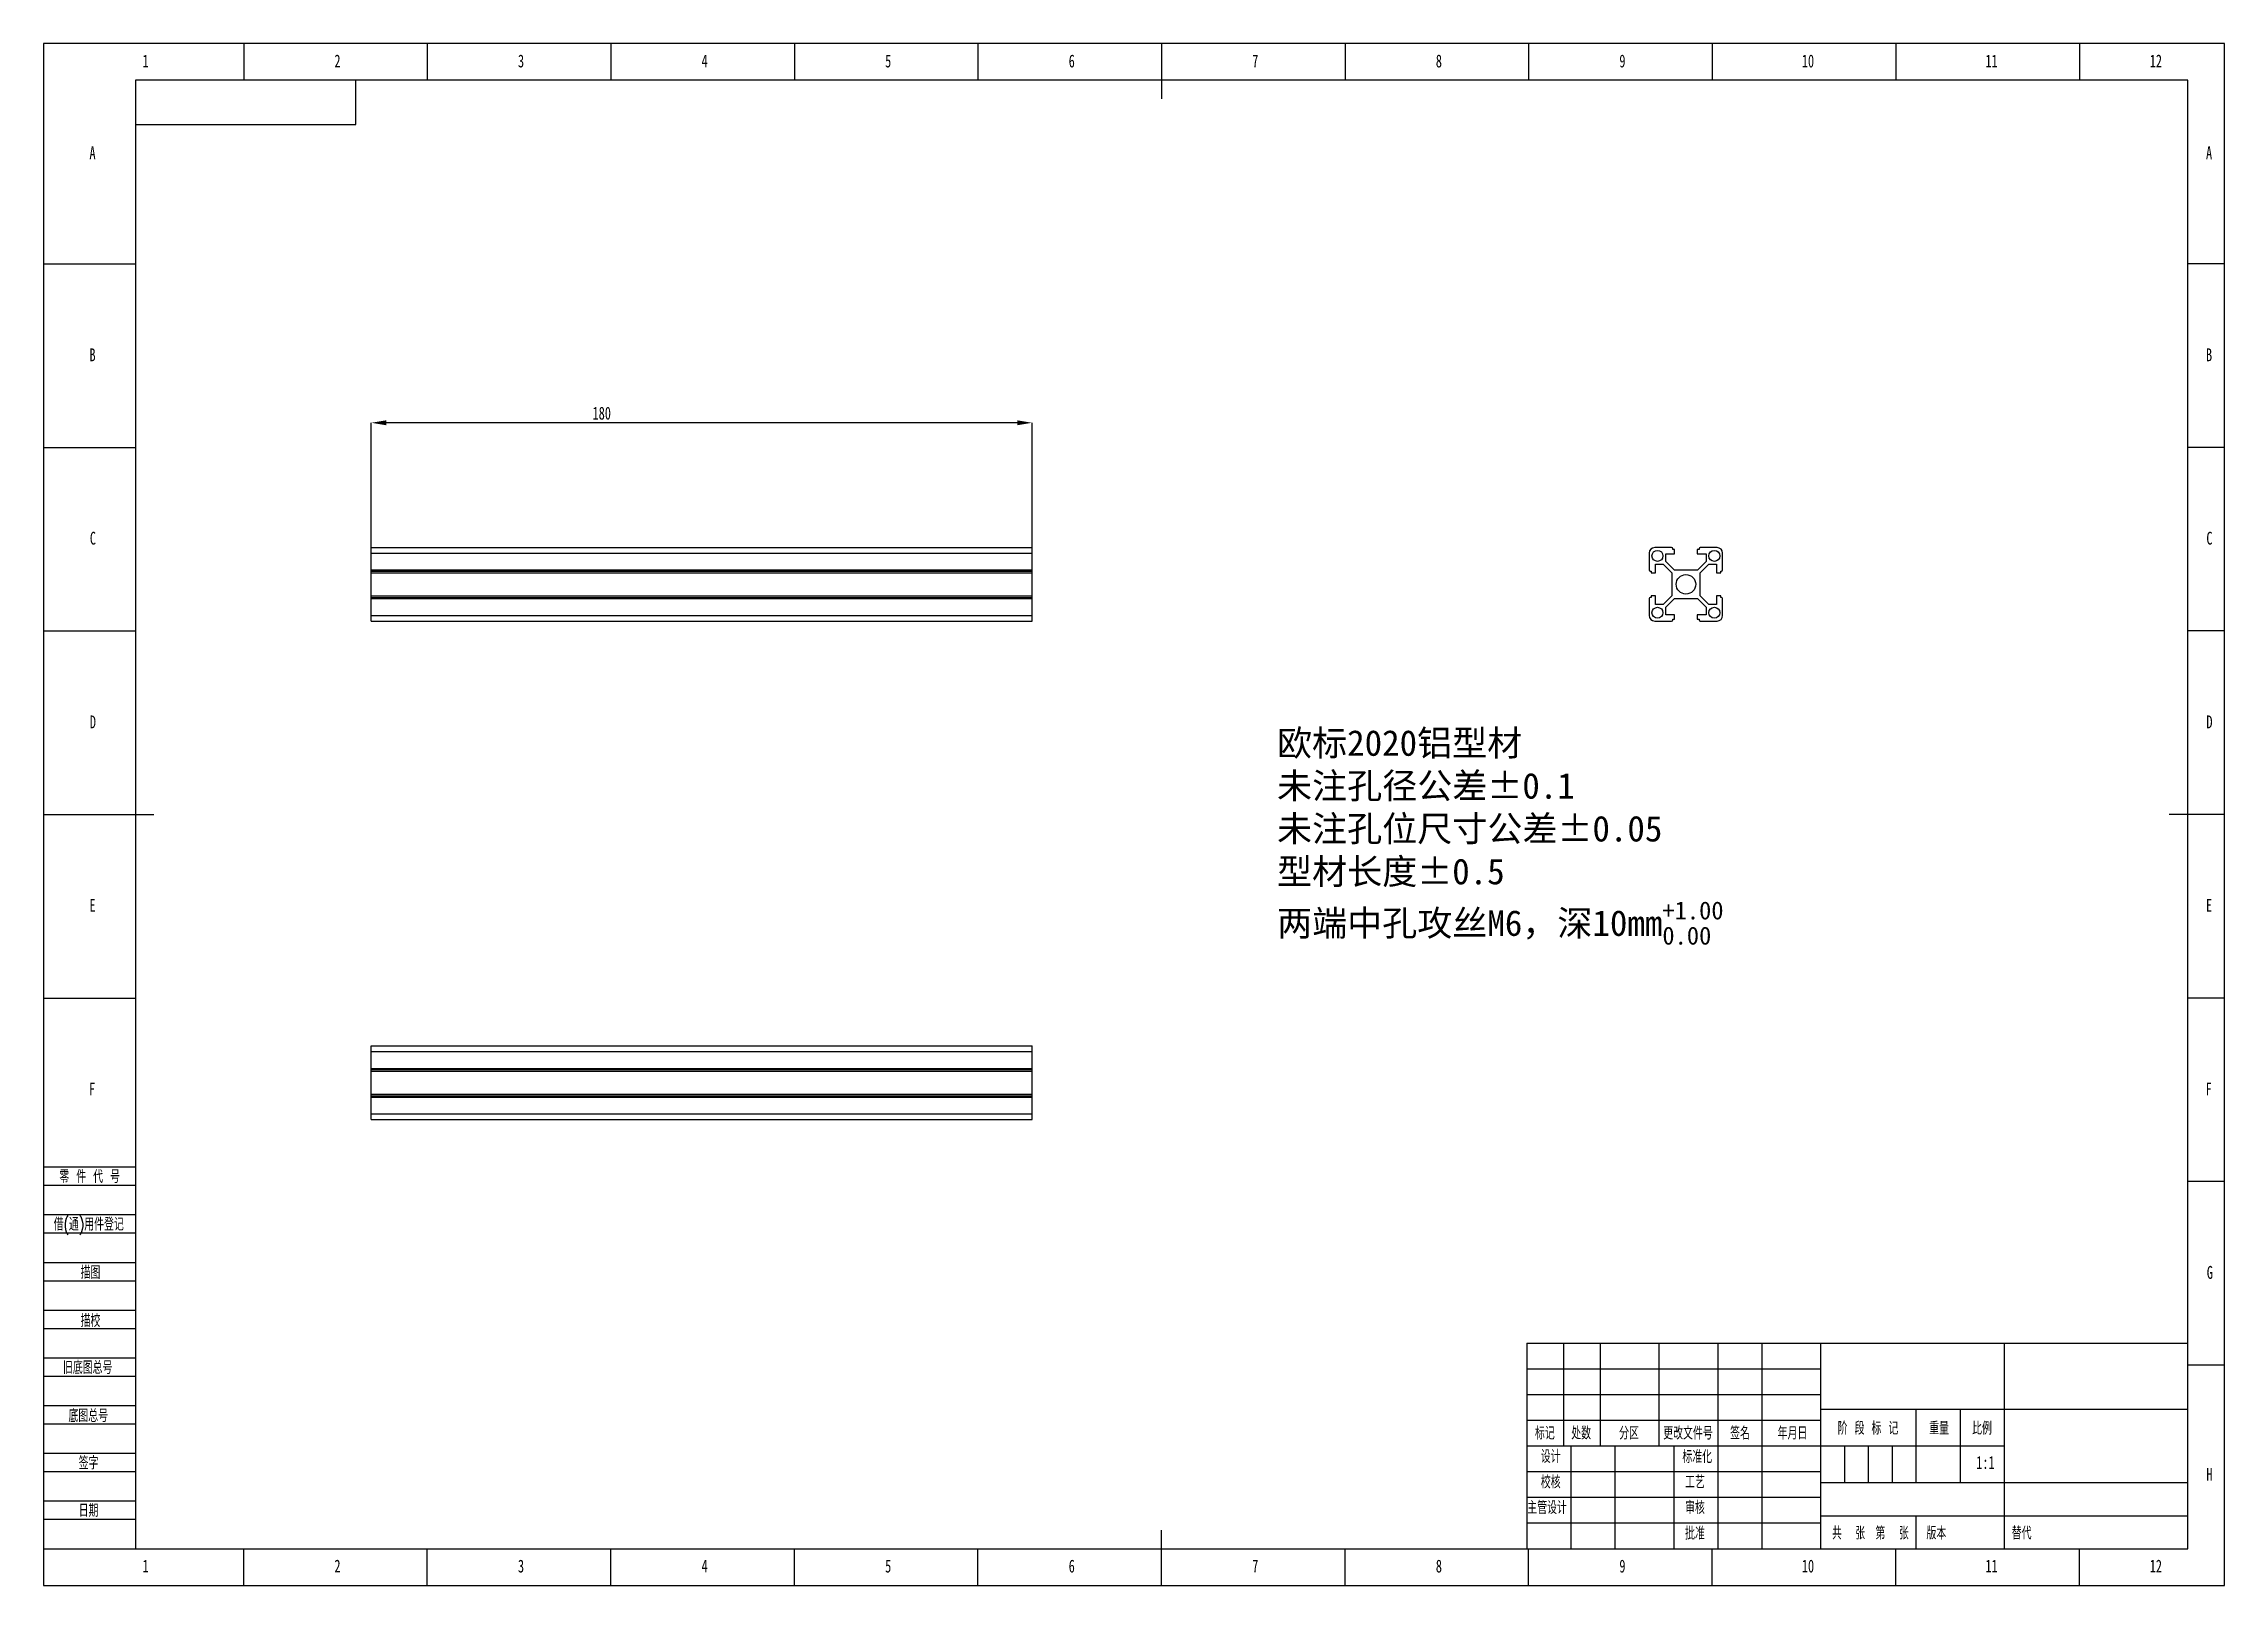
# Model space of a CAD drawing. Header units: millimetres. Extents: x 0 to 594, y 0 to 420.
import ezdxf

# ---------------------------------------------------------------- set-up
doc = ezdxf.new("R2010")
doc.units = ezdxf.units.MM
doc.header["$PDSIZE"] = -1
for name, color, linetype in [('10', 7, 'Continuous'), ('5', 7, 'Continuous'), ('SLD-0', 7, 'Continuous')]:
    doc.layers.add(name, color=color, linetype=linetype)
doc.layers.add('文字层', color=3, linetype='Continuous', lineweight=25)
doc.styles.add('SLDTEXTSTYLE0', font='TXT', dxfattribs={"width": 0.7, "bigfont": 'bigfont'})
doc.styles.add('SLDTEXTSTYLE1', font='TXT', dxfattribs={"width": 0.614286, "bigfont": 'bigfont'})
doc.styles.add('SLDTEXTSTYLE2', font='TXT', dxfattribs={"width": 0.6, "bigfont": 'bigfont'})
doc.styles.add('SLDTEXTSTYLE3', font='TXT', dxfattribs={"width": 0.7})
doc.dimstyles.new('SLDDIMSTYLE0', dxfattribs={"dimtxt": 3.5, "dimasz": 4.08, "dimexe": 0, "dimexo": 0.0625, "dimgap": 0.875, "dimtad": 2, "dimrnd": 1e-09, "dimzin": 12, "dimdsep": 46, "dimtxsty": 'SLDTEXTSTYLE3', "dimsah": 1, "dimcen": 0.09, "dimadec": 0, "dimazin": 3, "dimtfac": 1, "dimtofl": 0, "dimtmove": 0, "dimatfit": 3, "dimfxl": 1, "dimfrac": 2, "dimtolj": 1, "dimtzin": 12, "dimarcsym": 0})

# ---------------------------------------------------------------- blocks, each defined once
blk = doc.blocks.new('_D')
at = {"layer": 'Defpoints', "color": 0, "transparency": 16777216}
for p in [(89.26, 316.71), (89.26, 282.71), (269.26, 282.71)]:
    blk.add_point(p, dxfattribs=at)
at = {"layer": '文字层', "color": 0, "lineweight": -2, "transparency": 16777216}
for p, q in [((89.26, 282.77), (89.26, 316.71)), ((265.18, 316.71), (93.34, 316.71)), ((269.26, 282.77), (269.26, 316.71))]:
    blk.add_line(p, q, dxfattribs=at)
at = {"layer": '文字层', "color": 0, "transparency": 16777216}
for points in [[(93.34, 317.39), (93.34, 316.03), (89.26, 316.71)], [(265.18, 317.39), (265.18, 316.03), (269.26, 316.71)]]:
    blk.add_solid(points, dxfattribs=at)
at = {"layer": '文字层', "color": 0, "transparency": 16777216, "insert": (152.03, 321.08), "char_height": 3.5, "attachment_point": 2, "style": 'SLDTEXTSTYLE3'}
blk.add_mtext('\\A1;180', dxfattribs=at)

msp = doc.modelspace()

# ---------------------------------------------------------------- linework, layer by layer
at = {"color": 7, "linetype": 'Continuous', "lineweight": 25}
for p, q in [((89.256, 282.707), (269.256, 282.707)), ((89.256, 281.207), (89.256, 282.707)), ((89.256, 281.207), (269.256, 281.207)), ((89.256, 276.607), (89.256, 281.207)), ((269.256, 281.207), (269.256, 282.707)), ((269.256, 276.607), (269.256, 281.207)), ((437.342, 281.207), (437.342, 276.607)), ((443.442, 282.707), (438.842, 282.707)), ((441.842, 281.007), (444.242, 281.007)), ((441.842, 278.914), (441.842, 281.007)), ((443.742, 282.207), (443.742, 282.407)), ((444.242, 282.207), (443.742, 282.207)), ((444.242, 281.007), (444.242, 282.207)), ((450.442, 282.207), (450.442, 281.007)), ((450.942, 282.207), (450.442, 282.207)), ((450.442, 281.007), (452.842, 281.007)), ((450.942, 282.407), (450.942, 282.207)), ((455.842, 282.707), (451.242, 282.707)), ((452.842, 281.007), (452.842, 278.914)), ((457.342, 276.607), (457.342, 281.207)), ((89.256, 276.607), (269.256, 276.607)), ((89.256, 276.307), (89.256, 276.607)), ((89.256, 276.307), (269.256, 276.307)), ((89.256, 275.807), (89.256, 276.307)), ((89.256, 275.807), (269.256, 275.807)), ((89.256, 269.607), (89.256, 275.807)), ((269.256, 276.307), (269.256, 276.607)), ((269.256, 275.807), (269.256, 276.307)), ((269.256, 269.607), (269.256, 275.807)), ((437.642, 276.307), (437.842, 276.307)), ((437.842, 276.307), (437.842, 275.807)), ((437.842, 275.807), (439.042, 275.807)), ((439.042, 278.207), (441.135, 278.207)), ((439.042, 275.807), (439.042, 278.207)), ((441.135, 278.207), (443.492, 275.85)), ((444.199, 276.557), (441.842, 278.914)), ((443.492, 275.85), (443.492, 269.564)), ((450.485, 276.557), (444.199, 276.557)), ((452.842, 278.914), (450.485, 276.557)), ((451.192, 275.85), (453.549, 278.207)), ((451.192, 269.564), (451.192, 275.85)), ((453.549, 278.207), (455.642, 278.207)), ((455.642, 278.207), (455.642, 275.807)), ((455.642, 275.807), (456.842, 275.807)), ((456.842, 276.307), (457.042, 276.307)), ((456.842, 275.807), (456.842, 276.307)), ((89.256, 269.607), (269.256, 269.607)), ((89.256, 269.107), (89.256, 269.607)), ((89.256, 269.107), (269.256, 269.107)), ((89.256, 268.807), (89.256, 269.107)), ((89.256, 268.807), (269.256, 268.807)), ((89.256, 264.207), (89.256, 268.807)), ((269.256, 269.107), (269.256, 269.607)), ((269.256, 268.807), (269.256, 269.107)), ((269.256, 264.207), (269.256, 268.807)), ((437.342, 268.807), (437.342, 264.207)), ((437.842, 269.107), (437.642, 269.107)), ((437.842, 269.607), (437.842, 269.107)), ((439.042, 269.607), (437.842, 269.607)), ((439.042, 267.207), (439.042, 269.607)), ((443.492, 269.564), (441.135, 267.207)), ((441.842, 266.5), (444.199, 268.857)), ((444.199, 268.857), (450.485, 268.857)), ((450.485, 268.857), (452.842, 266.5)), ((453.549, 267.207), (451.192, 269.564)), ((456.842, 269.607), (455.642, 269.607)), ((455.642, 269.607), (455.642, 267.207)), ((456.842, 269.107), (456.842, 269.607)), ((457.042, 269.107), (456.842, 269.107)), ((457.342, 264.207), (457.342, 268.807)), ((89.256, 264.207), (269.256, 264.207)), ((89.256, 262.707), (89.256, 264.207)), ((89.256, 262.707), (269.256, 262.707)), ((269.256, 262.707), (269.256, 264.207)), ((438.842, 262.707), (443.442, 262.707)), ((441.135, 267.207), (439.042, 267.207)), ((441.842, 264.407), (441.842, 266.5)), ((444.242, 264.407), (441.842, 264.407)), ((443.742, 263.207), (444.242, 263.207)), ((443.742, 263.007), (443.742, 263.207)), ((444.242, 263.207), (444.242, 264.407)), ((450.442, 264.407), (450.442, 263.207)), ((452.842, 264.407), (450.442, 264.407)), ((450.442, 263.207), (450.942, 263.207)), ((450.942, 263.207), (450.942, 263.007)), ((451.242, 262.707), (455.842, 262.707)), ((452.842, 266.5), (452.842, 264.407)), ((455.642, 267.207), (453.549, 267.207)), ((89.256, 146.938), (269.256, 146.938)), ((89.256, 145.438), (89.256, 146.938)), ((89.256, 145.438), (269.256, 145.438)), ((89.256, 140.838), (89.256, 145.438)), ((269.256, 145.438), (269.256, 146.938)), ((269.256, 140.838), (269.256, 145.438)), ((89.256, 140.838), (269.256, 140.838)), ((89.256, 140.538), (89.256, 140.838)), ((89.256, 140.538), (269.256, 140.538)), ((89.256, 140.038), (89.256, 140.538)), ((89.256, 140.038), (269.256, 140.038)), ((89.256, 133.838), (89.256, 140.038)), ((269.256, 140.538), (269.256, 140.838)), ((269.256, 140.038), (269.256, 140.538)), ((269.256, 133.838), (269.256, 140.038)), ((89.256, 133.838), (269.256, 133.838)), ((89.256, 133.338), (89.256, 133.838)), ((89.256, 133.338), (269.256, 133.338)), ((89.256, 133.038), (89.256, 133.338)), ((89.256, 133.038), (269.256, 133.038)), ((89.256, 128.438), (89.256, 133.038)), ((269.256, 133.338), (269.256, 133.838)), ((269.256, 133.038), (269.256, 133.338)), ((269.256, 128.438), (269.256, 133.038)), ((89.256, 128.438), (269.256, 128.438)), ((89.256, 126.938), (89.256, 128.438)), ((89.256, 126.938), (269.256, 126.938)), ((269.256, 126.938), (269.256, 128.438))]:
    msp.add_line(p, q, dxfattribs=at)
for centre, radius in [((439.592, 280.457), 1.5), ((455.092, 280.457), 1.5), ((447.342, 272.707), 2.65), ((439.592, 264.957), 1.5), ((455.092, 264.957), 1.5)]:
    msp.add_circle(centre, radius, dxfattribs=at)
for centre, radius, start, end in [((438.842, 281.207), 1.5, 90, 180), ((443.442, 282.407), 0.3, 0, 90), ((451.242, 282.407), 0.3, 90, 180), ((455.842, 281.207), 1.5, 0, 90), ((437.642, 276.607), 0.3, 180, 270), ((457.042, 276.607), 0.3, 270, 0), ((437.642, 268.807), 0.3, 90, 180), ((457.042, 268.807), 0.3, 0, 90), ((438.842, 264.207), 1.5, 180, 270), ((443.442, 263.007), 0.3, 270, 0), ((451.242, 263.007), 0.3, 180, 270), ((455.842, 264.207), 1.5, 270, 0)]:
    msp.add_arc(centre, radius, start, end, dxfattribs=at)
at = {"layer": '5', "color": 7}
for p, q in [((594.005, 420), (0, 420)), ((0, 420), (0, 0)), ((594.005, 0), (594.005, 420)), ((0, 114), (25, 114)), ((0, 109), (25, 109)), ((0, 101), (25, 101)), ((0, 96), (25, 96)), ((0, 88), (25, 88)), ((0, 83), (25, 83)), ((0, 75), (25, 75)), ((0, 70), (25, 70)), ((0, 62), (25, 62)), ((0, 57), (25, 57)), ((404, 59), (484, 59)), ((0, 49), (25, 49)), ((404, 52), (484, 52)), ((0, 44), (25, 44)), ((0, 36), (25, 36)), ((490.5, 38), (490.5, 28)), ((497, 38), (497, 28)), ((503.5, 38), (503.5, 28)), ((0, 31), (25, 31)), ((0, 23), (25, 23)), ((0, 18), (25, 18)), ((0, 0), (594.005, 0))]:
    msp.add_line(p, q, dxfattribs=at)
at = {"layer": '5'}
for p, q in [((54.5, 420), (54.5, 410)), ((104.5, 420), (104.5, 410)), ((154.5, 420), (154.5, 410)), ((204.5, 420), (204.5, 410)), ((254.5, 420), (254.5, 410)), ((354.5, 420), (354.5, 410)), ((404.5, 420), (404.5, 410)), ((454.5, 420), (454.5, 410)), ((504.5, 420), (504.5, 410)), ((554.5, 420), (554.5, 410)), ((0, 360), (25, 360)), ((594.005, 360), (584.005, 360)), ((0, 310), (25, 310)), ((594.005, 310), (584.005, 310)), ((0, 260), (25, 260)), ((594.005, 260), (584.005, 260)), ((0, 160), (25, 160)), ((594.005, 160), (584.005, 160)), ((594.005, 110), (584.005, 110)), ((594.005, 60), (584.005, 60)), ((54.5, 0), (54.5, 10)), ((104.5, 0), (104.5, 10)), ((154.5, 0), (154.5, 10)), ((204.5, 0), (204.5, 10)), ((254.5, 0), (254.5, 10)), ((354.5, 0), (354.5, 10)), ((404.5, 0), (404.5, 10)), ((454.5, 0), (454.5, 10)), ((504.5, 0), (504.5, 10)), ((554.5, 0), (554.5, 10))]:
    msp.add_line(p, q, dxfattribs=at)
at = {"layer": '5', "lineweight": 25}
for p, q in [((304.503, 420), (304.503, 405)), ((0, 210), (30, 210)), ((594.005, 210), (579.005, 210)), ((304.503, 0), (304.503, 15))]:
    msp.add_line(p, q, dxfattribs=at)
at = {"layer": '5', "color": 7, "lineweight": 25}
for p, q in [((584.005, 410), (25, 410)), ((25, 410), (25, 10)), ((85, 398), (85, 410)), ((584.005, 10), (584.005, 410)), ((25, 398), (85, 398)), ((404, 66), (584, 66)), ((404, 66), (404, 10)), ((414, 66), (414, 38)), ((424, 66), (424, 38)), ((440, 66), (440, 38)), ((456, 66), (456, 10)), ((468, 66), (468, 38)), ((484, 66), (484, 10)), ((534, 66), (534, 38)), ((484, 48), (584, 48)), ((510, 48), (510, 28)), ((522, 48), (522, 28)), ((404, 45), (484, 45)), ((404, 38), (534, 38)), ((416, 38), (416, 10)), ((428, 38), (428, 10)), ((444, 38), (444, 10)), ((468, 38), (468, 10)), ((534, 38), (534, 10)), ((404, 31), (484, 31)), ((404, 24), (484, 24)), ((484, 28), (584, 28)), ((484.005, 18.985), (584.005, 18.985)), ((510, 18.985), (510, 10)), ((404, 17), (484, 17)), ((0, 10), (584.005, 10))]:
    msp.add_line(p, q, dxfattribs=at)

# ---------------------------------------------------------------- texts
at = {"insert": (335.966, 232.992), "char_height": 7, "attachment_point": 1}
msp.add_mtext_dynamic_manual_height_columns('{\\fSimSun|b0|i0|c134|p2;欧标}2020{\\fSimSun|b0|i0|c134|p2;铝型材\\P未注孔径公差%%P0.1\\P未注孔位尺寸公差%%P0.05\\P型材长度%%P0.5\\P\\A1;两端中孔攻丝M6，深10mm\\H0.7x;\\S+1.00^ 0.00;}', width=156.96189, gutter_width=17.5, heights=[74.786], dxfattribs=at)
at = {"layer": '10', "char_height": 3.5, "attachment_point": 2}
for s, insert, style in [('1', (27.794, 417.018), 'SLDTEXTSTYLE3'), ('2', (80.044, 417.018), 'SLDTEXTSTYLE3'), ('3', (130.044, 417.018), 'SLDTEXTSTYLE3'), ('4', (180.044, 417.018), 'SLDTEXTSTYLE3'), ('5', (230.044, 417.018), 'SLDTEXTSTYLE3'), ('6', (280.047, 417.018), 'SLDTEXTSTYLE3'), ('7', (330.047, 417.018), 'SLDTEXTSTYLE3'), ('8', (380.047, 417.018), 'SLDTEXTSTYLE3'), ('9', (430.047, 417.018), 'SLDTEXTSTYLE3'), ('10', (480.589, 417.018), 'SLDTEXTSTYLE3'), ('11', (530.589, 417.018), 'SLDTEXTSTYLE3'), ('12', (575.344, 417.018), 'SLDTEXTSTYLE3'), ('A', (13.32, 392.018), 'SLDTEXTSTYLE3'), ('A', (589.83, 392.018), 'SLDTEXTSTYLE3'), ('B', (13.32, 336.974), 'SLDTEXTSTYLE3'), ('B', (589.83, 336.974), 'SLDTEXTSTYLE3'), ('C', (13.427, 287.018), 'SLDTEXTSTYLE3'), ('C', (589.937, 287.018), 'SLDTEXTSTYLE3'), ('D', (13.43, 236.974), 'SLDTEXTSTYLE3'), ('D', (589.94, 236.974), 'SLDTEXTSTYLE3'), ('E', (13.318, 187.018), 'SLDTEXTSTYLE3'), ('E', (589.828, 187.018), 'SLDTEXTSTYLE3'), ('F', (13.224, 136.974), 'SLDTEXTSTYLE3'), ('F', (589.734, 136.974), 'SLDTEXTSTYLE3'), ('G', (590.049, 87.018), 'SLDTEXTSTYLE3'), ('H', (589.94, 32.018), 'SLDTEXTSTYLE3'), ('主管设计', (409.518, 22.944), 'SLDTEXTSTYLE0'), ('1', (27.794, 7.018), 'SLDTEXTSTYLE3'), ('2', (80.044, 7.018), 'SLDTEXTSTYLE3'), ('3', (130.044, 7.018), 'SLDTEXTSTYLE3'), ('4', (180.044, 7.018), 'SLDTEXTSTYLE3'), ('5', (230.044, 7.018), 'SLDTEXTSTYLE3'), ('6', (280.047, 7.018), 'SLDTEXTSTYLE3'), ('7', (330.047, 7.018), 'SLDTEXTSTYLE3'), ('8', (380.047, 7.018), 'SLDTEXTSTYLE3'), ('9', (430.047, 7.018), 'SLDTEXTSTYLE3'), ('10', (480.589, 7.018), 'SLDTEXTSTYLE3'), ('11', (530.589, 7.018), 'SLDTEXTSTYLE3'), ('12', (575.344, 7.018), 'SLDTEXTSTYLE3')]:
    msp.add_mtext(s, dxfattribs=dict(at, insert=insert, style=style))
at = {"layer": '10', "color": 7, "char_height": 3.5}
for s, insert, attachment_point, style in [('零 件 代 号', (4.285, 113.124), 1, 'SLDTEXTSTYLE1'), ('借(通)用件登记', (2.735, 100.137), 1, 'SLDTEXTSTYLE0'), ('描图', (12.762, 86.983), 2, 'SLDTEXTSTYLE0'), ('描校', (12.762, 73.881), 2, 'SLDTEXTSTYLE0'), ('旧底图总号', (5.262, 61.089), 1, 'SLDTEXTSTYLE0'), ('底图总号', (6.762, 47.975), 1, 'SLDTEXTSTYLE0'), ('标记', (408.912, 43.232), 2, 'SLDTEXTSTYLE0'), ('处数', (418.8, 43.232), 2, 'SLDTEXTSTYLE0'), ('分区', (431.83, 43.232), 2, 'SLDTEXTSTYLE0'), ('更改文件号', (447.901, 43.232), 2, 'SLDTEXTSTYLE0'), ('签名', (462.076, 43.232), 2, 'SLDTEXTSTYLE0'), ('年月日', (476.357, 43.232), 2, 'SLDTEXTSTYLE0'), ('阶 段 标 记', (496.926, 44.569), 2, 'SLDTEXTSTYLE1'), ('重量', (516.289, 44.569), 2, 'SLDTEXTSTYLE0'), ('比例', (527.982, 44.569), 2, 'SLDTEXTSTYLE0'), ('设计', (410.499, 36.867), 2, 'SLDTEXTSTYLE0'), ('标准化', (450.417, 36.802), 2, 'SLDTEXTSTYLE0'), ('签字', (12.244, 35.109), 2, 'SLDTEXTSTYLE0'), ('校核', (410.499, 29.921), 2, 'SLDTEXTSTYLE0'), ('工艺', (449.802, 29.921), 2, 'SLDTEXTSTYLE0'), ('日期', (12.244, 22.148), 2, 'SLDTEXTSTYLE0'), ('审核', (449.802, 22.944), 2, 'SLDTEXTSTYLE0'), ('批准', (449.802, 15.957), 2, 'SLDTEXTSTYLE0'), ('共  张', (491.641, 15.997), 2, 'SLDTEXTSTYLE2'), ('第  张', (503.496, 15.997), 2, 'SLDTEXTSTYLE2'), ('版本', (515.552, 15.997), 2, 'SLDTEXTSTYLE0')]:
    msp.add_mtext(s, dxfattribs=dict(at, insert=insert, attachment_point=attachment_point, style=style))
at = {"layer": 'SLD-0', "char_height": 3.5}
for s, insert, attachment_point, style in [('1:1', (528.924, 35.237), 2, 'SLDTEXTSTYLE3'), ('替代', (536.078, 15.997), 1, 'SLDTEXTSTYLE0')]:
    msp.add_mtext(s, dxfattribs=dict(at, insert=insert, attachment_point=attachment_point, style=style))

# ---------------------------------------------------------------- dimensions: what is measured, and where the dimension line sits
at = {"layer": '文字层'}
dim = msp.add_linear_dim(base=(89.256, 316.707), p1=(269.256, 282.707), p2=(89.256, 282.707), dimstyle='SLDDIMSTYLE0', dxfattribs=at)
dim.commit()
dim.dimension.update_dxf_attribs({"geometry": '_D', "text_midpoint": (152.026, 316.707), "dimtype": 160})

doc.saveas('drawing.dxf')
